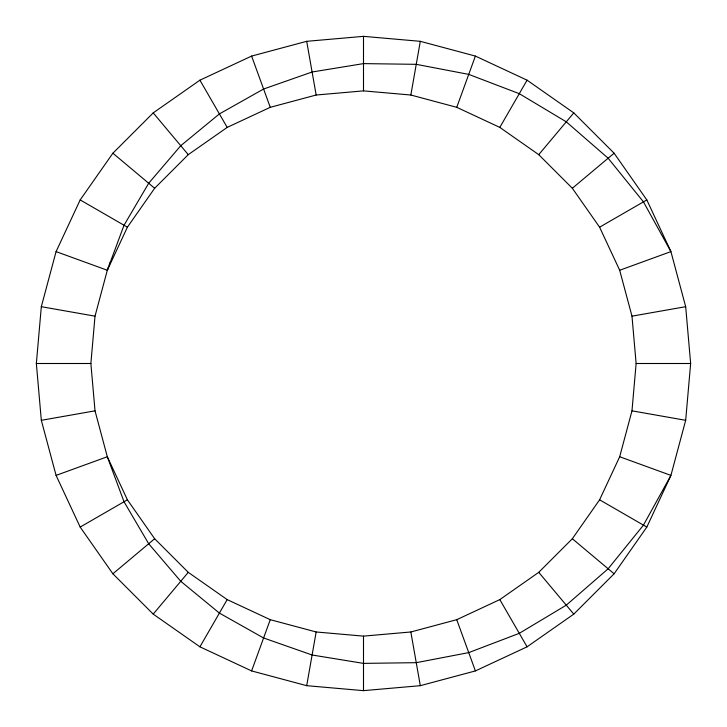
<?xml version="1.0" encoding="UTF-8"?>
<svg xmlns="http://www.w3.org/2000/svg" width="727" height="727" viewBox="0 0 727 727"><rect width="100%" height="100%" fill="white"/><g stroke="black" fill="none" stroke-linecap="round" stroke-linejoin="round"><path stroke-width="1.09" d="M36.35 363.5L41.321 306.694L56.079 251.606L80.179 199.925L112.885 153.215L153.215 112.885L199.925 80.179L251.606 56.079L306.694 41.321L363.5 36.35L420.306 41.321L475.394 56.079L527.075 80.179L573.785 112.885L614.115 153.215L646.821 199.925L670.921 251.606L685.679 306.694L690.65 363.5L685.679 420.306L670.921 475.394L646.821 527.075L614.115 573.785L573.785 614.115L527.075 646.821L475.394 670.921L420.306 685.679L363.5 690.65L306.694 685.679L251.606 670.921L199.925 646.821L153.215 614.115L112.885 573.785L80.179 527.075L56.079 475.394L41.321 420.306L36.35 363.5L90.875 363.5L95.019 410.837L107.314 456.747L124.026 501.757L148.69 543.751L180.75 581.291L219.4 613.088L263.592 637.979L312.101 655L363.5 663.387L416.253 662.67L468.733 652.619L519.287 633.326L566.278 605.164L608.145 568.778L643.45 525.13L670.921 475.394L619.686 456.747L599.602 499.812L572.34 538.743L538.743 572.34L499.812 599.602L456.747 619.686L410.837 631.981L363.5 636.125L316.163 631.981L270.253 619.686L227.188 599.602L188.257 572.34L154.66 538.743L127.398 499.812L107.314 456.747L56.079 475.394M90.875 363.5L95.019 316.163L107.314 270.253L124.026 225.243L148.69 183.249L180.75 145.709L219.4 113.912L263.592 89.021L312.101 72L363.5 63.612L416.253 64.33L468.733 74.381L519.287 93.674L566.278 121.836L608.145 158.222L643.45 201.87L670.921 251.606L619.686 270.253L599.602 227.188L572.34 188.257L538.743 154.66L499.812 127.398L456.747 107.314L410.837 95.019L363.5 90.875L316.163 95.019L270.253 107.314L227.188 127.398L188.257 154.66L154.66 188.257L127.398 227.188L107.314 270.253L56.079 251.606M619.686 456.747L631.981 410.837L636.125 363.5L631.981 316.163L619.686 270.253M306.694 685.679L316.163 631.981M410.837 95.019L420.306 41.321M251.606 670.921L270.253 619.686M456.747 107.314L475.394 56.079M107.314 270.253L108.487 267.118M109.259 265.019L110.422 261.884M199.925 646.821L227.188 599.602M499.812 127.398L527.075 80.179M153.215 614.115L188.257 572.34M538.743 154.66L573.785 112.885M112.885 573.785L154.66 538.743M572.34 188.257L614.115 153.215M80.179 527.075L127.398 499.812M599.602 227.188L646.821 199.925M41.321 420.306L95.019 410.837M631.981 316.163L685.679 306.694M636.125 363.5L690.65 363.5M41.321 306.694L95.019 316.163M631.981 410.837L685.679 420.306M80.179 199.925L127.398 227.188M599.602 499.812L646.821 527.075M112.885 153.215L154.66 188.257M572.34 538.743L614.115 573.785M153.215 112.885L188.257 154.66M538.743 572.34L573.785 614.115M199.925 80.179L227.188 127.398M499.812 599.602L527.075 646.821M251.606 56.079L270.253 107.314M456.747 619.686L475.394 670.921M306.694 41.321L316.163 95.019M410.837 631.981L420.306 685.679M363.5 36.35L363.5 90.875M363.5 636.125L363.5 690.65"/></g></svg>
